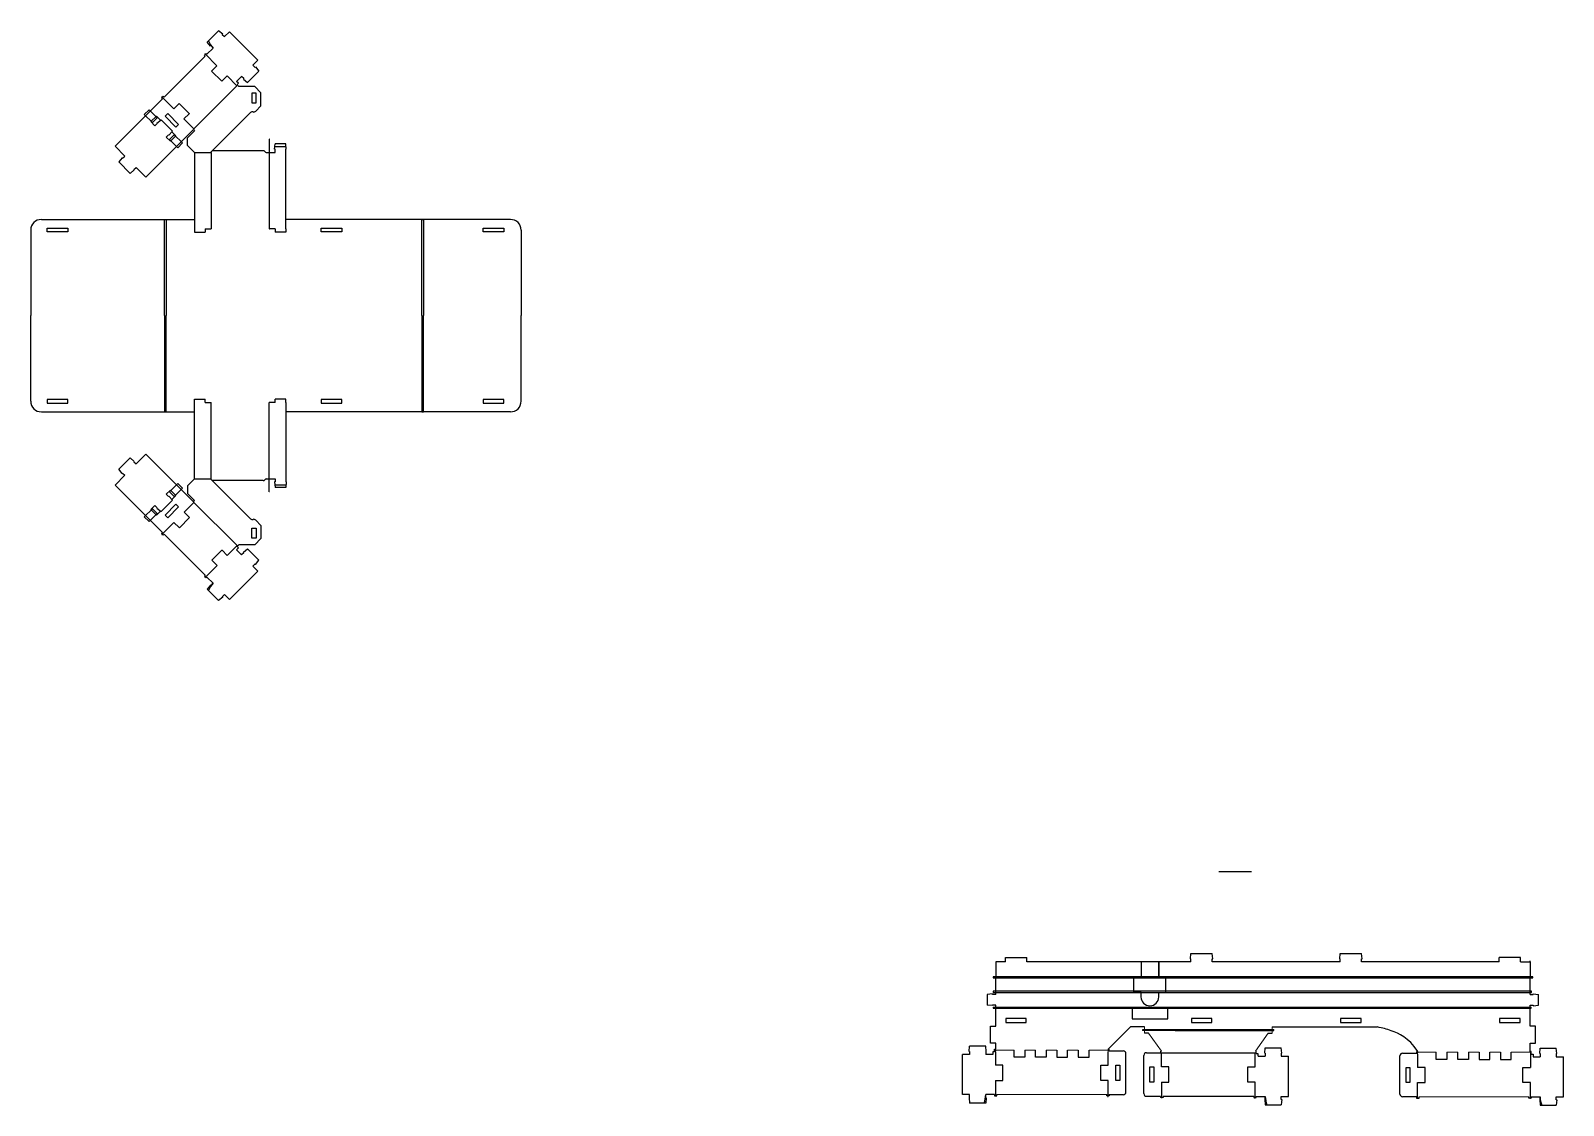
# Model space of a CAD drawing. Header units: inches. Extents: x 1422.9 to 1482.5, y 123.1 to 197.2.
# Drawn here: x 1433.74 to 1450.68, y 185.28 to 197.15 of the extents above; entities that cross this region are included whole.
import ezdxf

# ---------------------------------------------------------------- set-up
doc = ezdxf.new("R2010")
doc.units = ezdxf.units.IN
doc.header["$LTSCALE"] = 0.2
doc.header["$MEASUREMENT"] = 0
doc.layers.add('FLEXURES', color=1, linetype='Continuous')
doc.layers.add('OUTLINES', color=250, linetype='Continuous')

msp = doc.modelspace()

# ---------------------------------------------------------------- linework, layer by layer
at = {"layer": 'FLEXURES'}
for p, q in [((1435.668, 196.897), (1435.664, 196.892)), ((1435.8, 196.764), (1435.668, 196.897)), ((1435.908, 196.43), (1436.021, 196.543)), ((1436.021, 196.543), (1435.911, 196.653)), ((1435.196, 196.425), (1435.191, 196.421)), ((1435.324, 196.288), (1435.191, 196.421)), ((1435.658, 196.18), (1435.908, 196.43)), ((1435.741, 196.263), (1435.825, 196.347)), ((1434.997, 196.226), (1435.05, 196.278)), ((1435.088, 196.136), (1434.997, 196.226)), ((1435.05, 196.278), (1435.14, 196.188)), ((1435.14, 196.188), (1435.088, 196.136)), ((1435.435, 196.176), (1435.545, 196.067)), ((1435.327, 196), (1435.275, 195.948)), ((1435.418, 195.91), (1435.327, 196)), ((1435.275, 195.948), (1435.366, 195.857)), ((1435.366, 195.857), (1435.418, 195.91)), ((1436.377, 195.951), (1436.377, 194.96)), ((1436.38, 195.951), (1436.377, 195.951)), ((1435.553, 195.805), (1435.736, 195.805)), ((1435.736, 195.805), (1435.736, 194.96)), ((1435.221, 194.002), (1435.221, 195.065)), ((1435.221, 195.065), (1435.239, 195.065)), ((1435.239, 195.065), (1435.239, 194.002)), ((1438.066, 194.002), (1438.066, 195.065)), ((1438.066, 195.065), (1438.083, 195.065)), ((1438.083, 195.065), (1438.083, 194.002)), ((1435.733, 194.96), (1435.736, 194.96)), ((1436.377, 194.96), (1436.38, 194.96)), ((1435.221, 194.002), (1435.221, 192.939)), ((1435.239, 192.939), (1435.239, 194.002)), ((1438.066, 194.002), (1438.066, 192.939)), ((1438.083, 192.939), (1438.083, 194.002)), ((1435.733, 193.044), (1435.736, 193.044)), ((1435.736, 192.199), (1435.736, 193.044)), ((1436.377, 192.054), (1436.377, 193.044)), ((1436.377, 193.044), (1436.38, 193.044)), ((1435.221, 192.939), (1435.239, 192.939)), ((1438.066, 192.939), (1438.083, 192.939)), ((1435.275, 192.056), (1435.366, 192.147)), ((1435.366, 192.147), (1435.418, 192.094)), ((1435.553, 192.199), (1435.736, 192.199)), ((1435.327, 192.004), (1435.275, 192.056)), ((1435.418, 192.094), (1435.327, 192.004)), ((1435.546, 191.939), (1435.437, 191.829)), ((1436.023, 191.463), (1435.546, 191.939)), ((1436.38, 192.054), (1436.377, 192.054)), ((1435.088, 191.868), (1434.997, 191.778)), ((1434.997, 191.778), (1435.05, 191.726)), ((1435.05, 191.726), (1435.14, 191.817)), ((1435.14, 191.817), (1435.088, 191.868)), ((1435.325, 191.718), (1435.191, 191.583)), ((1435.196, 191.579), (1435.191, 191.583)), ((1436.023, 191.463), (1435.913, 191.353)), ((1435.668, 191.108), (1435.664, 191.112)), ((1435.802, 191.242), (1435.668, 191.108)), ((1446.874, 187.858), (1447.235, 187.858)), ((1450.343, 186.696), (1444.378, 186.696)), ((1444.378, 186.696), (1444.378, 186.684)), ((1444.378, 186.684), (1450.343, 186.684)), ((1450.343, 186.684), (1450.343, 186.696)), ((1444.378, 186.538), (1444.378, 186.524)), ((1450.328, 186.538), (1444.378, 186.538)), ((1444.378, 186.524), (1450.328, 186.524)), ((1450.328, 186.524), (1450.328, 186.538)), ((1444.378, 186.36), (1444.378, 186.348)), ((1444.378, 186.36), (1450.326, 186.36)), ((1444.378, 186.348), (1450.326, 186.348)), ((1450.326, 186.348), (1450.326, 186.36)), ((1446.389, 186.109), (1446.029, 186.109)), ((1446.029, 186.109), (1446.029, 186.104)), ((1446.389, 186.104), (1446.029, 186.104)), ((1447.481, 186.109), (1446.389, 186.109)), ((1446.389, 186.104), (1447.481, 186.104)), ((1447.481, 186.104), (1447.481, 186.113)), ((1447.481, 186.104), (1447.481, 186.109)), ((1444.404, 185.886), (1444.411, 185.886)), ((1444.404, 185.866), (1444.404, 185.719)), ((1445.651, 185.886), (1445.644, 185.886)), ((1445.651, 185.719), (1445.651, 185.866)), ((1446.24, 185.7), (1446.24, 185.856)), ((1446.24, 185.856), (1447.275, 185.856)), ((1446.913, 185.856), (1447.275, 185.856)), ((1447.275, 185.7), (1447.275, 185.856)), ((1449.07, 185.862), (1449.076, 185.862)), ((1449.07, 185.843), (1449.07, 185.695)), ((1450.316, 185.862), (1450.31, 185.862)), ((1450.316, 185.843), (1450.316, 185.695)), ((1444.404, 185.551), (1444.404, 185.379)), ((1445.651, 185.375), (1445.651, 185.551)), ((1446.24, 185.533), (1446.24, 185.354)), ((1447.275, 185.357), (1447.275, 185.533)), ((1449.07, 185.353), (1449.07, 185.528)), ((1450.316, 185.354), (1450.316, 185.528)), ((1444.411, 185.379), (1444.404, 185.379)), ((1445.644, 185.375), (1445.651, 185.375)), ((1447.268, 185.357), (1447.275, 185.357)), ((1449.076, 185.353), (1449.07, 185.353)), ((1450.31, 185.354), (1450.316, 185.354))]:
    msp.add_line(p, q, dxfattribs=at)
at = {"layer": 'FLEXURES', "color": 1}
msp.add_line((1435.658, 196.18), (1435.545, 196.067), dxfattribs=at)
at = {"layer": 'FLEXURES', "lineweight": 0}
for p, q in [((1444.611, 185.886), (1444.404, 185.886)), ((1444.404, 185.886), (1444.404, 185.866)), ((1444.847, 185.886), (1444.729, 185.886)), ((1445.083, 185.886), (1444.965, 185.886)), ((1445.32, 185.886), (1445.202, 185.886)), ((1445.651, 185.886), (1445.438, 185.886)), ((1445.651, 185.866), (1445.651, 185.886)), ((1449.07, 185.843), (1449.07, 185.862)), ((1449.07, 185.862), (1449.276, 185.862)), ((1449.394, 185.862), (1449.513, 185.862)), ((1449.631, 185.862), (1449.749, 185.862)), ((1449.867, 185.862), (1449.985, 185.862)), ((1450.103, 185.862), (1450.316, 185.862)), ((1450.316, 185.862), (1450.316, 185.843))]:
    msp.add_line(p, q, dxfattribs=at)
at = {"layer": 'OUTLINES'}
for p, q in [((1435.692, 197.026), (1435.817, 197.151)), ((1435.73, 196.98), (1435.692, 197.026)), ((1435.863, 197.114), (1435.817, 197.151)), ((1435.859, 197.11), (1435.863, 197.114)), ((1435.859, 197.11), (1435.884, 197.085)), ((1435.884, 197.085), (1435.94, 197.14)), ((1435.94, 197.14), (1436.253, 196.827)), ((1435.444, 196.644), (1435.67, 196.871)), ((1435.661, 196.881), (1435.679, 196.9)), ((1435.67, 196.871), (1435.661, 196.881)), ((1435.679, 196.9), (1435.689, 196.89)), ((1435.689, 196.89), (1435.759, 196.959)), ((1435.734, 196.984), (1435.73, 196.98)), ((1435.734, 196.984), (1435.759, 196.959)), ((1435.744, 196.708), (1435.741, 196.705)), ((1435.741, 196.705), (1435.853, 196.594)), ((1435.744, 196.708), (1435.8, 196.764)), ((1436.139, 196.579), (1436.264, 196.705)), ((1436.197, 196.771), (1436.253, 196.827)), ((1436.222, 196.746), (1436.197, 196.771)), ((1436.222, 196.746), (1436.226, 196.751)), ((1436.226, 196.751), (1436.264, 196.705)), ((1435.217, 196.418), (1435.444, 196.644)), ((1435.853, 196.594), (1435.856, 196.597)), ((1435.911, 196.653), (1435.856, 196.597)), ((1436.016, 196.59), (1436.072, 196.646)), ((1436.037, 196.57), (1436.016, 196.59)), ((1436.022, 196.555), (1436.037, 196.57)), ((1436.022, 196.554), (1436.042, 196.534)), ((1436.218, 196.534), (1436.042, 196.534)), ((1436.097, 196.621), (1436.072, 196.646)), ((1436.097, 196.621), (1436.093, 196.617)), ((1436.093, 196.617), (1436.139, 196.579)), ((1436.286, 196.466), (1436.218, 196.534)), ((1435.198, 196.399), (1434.673, 195.874)), ((1435.188, 196.409), (1435.207, 196.428)), ((1435.198, 196.399), (1435.188, 196.409)), ((1435.207, 196.428), (1435.217, 196.418)), ((1435.38, 196.343), (1435.324, 196.288)), ((1435.38, 196.343), (1435.382, 196.346)), ((1435.382, 196.346), (1435.494, 196.235)), ((1436.233, 196.461), (1436.186, 196.461)), ((1436.186, 196.461), (1436.186, 196.353)), ((1436.186, 196.353), (1436.233, 196.353)), ((1436.233, 196.353), (1436.233, 196.461)), ((1436.286, 196.319), (1436.286, 196.466)), ((1435.07, 196.146), (1435.13, 196.206)), ((1435.13, 196.206), (1435.175, 196.161)), ((1435.136, 196.13), (1435.182, 196.167)), ((1435.182, 196.167), (1435.307, 196.042)), ((1435.226, 196.205), (1435.256, 196.235)), ((1435.345, 196.086), (1435.226, 196.205)), ((1435.256, 196.235), (1435.375, 196.116)), ((1435.435, 196.176), (1435.491, 196.232)), ((1435.494, 196.235), (1435.491, 196.232)), ((1435.73, 195.805), (1436.171, 196.246)), ((1436.213, 196.246), (1436.213, 196.246)), ((1436.228, 196.261), (1436.286, 196.319)), ((1435.54, 196.059), (1435.013, 195.533)), ((1435.115, 196.1), (1435.07, 196.146)), ((1435.14, 196.125), (1435.115, 196.1)), ((1435.14, 196.125), (1435.136, 196.13)), ((1435.265, 196), (1435.24, 195.975)), ((1435.265, 196), (1435.269, 195.996)), ((1435.269, 195.996), (1435.307, 196.042)), ((1435.346, 195.99), (1435.301, 196.035)), ((1435.375, 196.116), (1435.345, 196.086)), ((1435.553, 196.046), (1435.475, 195.967)), ((1435.54, 196.059), (1435.553, 196.046)), ((1434.78, 195.766), (1434.673, 195.874)), ((1435.24, 195.975), (1435.285, 195.93)), ((1435.285, 195.93), (1435.346, 195.99)), ((1435.475, 195.884), (1435.475, 195.967)), ((1435.553, 195.805), (1435.475, 195.884)), ((1436.311, 195.825), (1435.75, 195.825)), ((1436.326, 195.825), (1436.326, 195.825)), ((1436.436, 195.841), (1436.442, 195.9)), ((1436.442, 195.841), (1436.436, 195.841)), ((1436.439, 195.87), (1436.563, 195.87)), ((1436.56, 195.9), (1436.442, 195.9)), ((1436.442, 195.805), (1436.442, 195.841)), ((1436.566, 195.841), (1436.56, 195.9)), ((1436.56, 195.805), (1436.56, 195.841)), ((1436.56, 195.841), (1436.566, 195.841)), ((1434.751, 195.746), (1434.714, 195.7)), ((1434.714, 195.7), (1434.839, 195.574)), ((1434.755, 195.741), (1434.751, 195.746)), ((1434.755, 195.741), (1434.78, 195.766)), ((1435.553, 195.805), (1435.553, 194.96)), ((1436.345, 195.805), (1436.353, 195.805)), ((1436.353, 195.805), (1436.377, 195.805)), ((1436.377, 195.805), (1436.442, 195.805)), ((1436.56, 194.96), (1436.56, 195.805)), ((1434.885, 195.612), (1434.839, 195.574)), ((1434.881, 195.616), (1434.906, 195.641)), ((1434.881, 195.616), (1434.885, 195.612)), ((1434.906, 195.641), (1435.013, 195.533)), ((1433.859, 195.065), (1435.23, 195.065)), ((1435.23, 195.065), (1435.553, 195.065)), ((1438.074, 195.065), (1436.56, 195.065)), ((1439.044, 195.065), (1438.074, 195.065)), ((1433.741, 194.947), (1433.741, 194.002)), ((1433.925, 194.927), (1433.925, 194.97)), ((1433.925, 194.97), (1434.151, 194.97)), ((1434.151, 194.927), (1433.925, 194.927)), ((1434.151, 194.97), (1434.151, 194.927)), ((1435.553, 194.96), (1435.553, 194.925)), ((1435.553, 194.925), (1435.671, 194.925)), ((1435.671, 194.96), (1435.736, 194.96)), ((1435.671, 194.96), (1435.671, 194.925)), ((1436.442, 194.96), (1436.377, 194.96)), ((1436.442, 194.96), (1436.442, 194.925)), ((1436.56, 194.925), (1436.442, 194.925)), ((1436.56, 194.96), (1436.56, 194.925)), ((1436.953, 194.927), (1436.953, 194.97)), ((1436.953, 194.97), (1437.18, 194.97)), ((1437.18, 194.927), (1436.953, 194.927)), ((1437.18, 194.97), (1437.18, 194.927)), ((1438.743, 194.927), (1438.743, 194.97)), ((1438.743, 194.97), (1438.969, 194.97)), ((1438.969, 194.927), (1438.743, 194.927)), ((1438.969, 194.97), (1438.969, 194.927)), ((1439.162, 194.947), (1439.162, 194.002)), ((1433.741, 193.057), (1433.741, 194.002)), ((1439.162, 193.057), (1439.162, 194.002)), ((1433.925, 193.077), (1433.925, 193.035)), ((1434.151, 193.077), (1433.925, 193.077)), ((1433.925, 193.035), (1434.151, 193.035)), ((1434.151, 193.035), (1434.151, 193.077)), ((1435.553, 193.044), (1435.553, 193.079)), ((1435.553, 193.079), (1435.671, 193.079)), ((1435.553, 192.199), (1435.553, 193.044)), ((1435.671, 193.044), (1435.671, 193.079)), ((1435.671, 193.044), (1435.736, 193.044)), ((1436.442, 193.044), (1436.377, 193.044)), ((1436.442, 193.044), (1436.442, 193.079)), ((1436.56, 193.079), (1436.442, 193.079)), ((1436.56, 193.044), (1436.56, 193.079)), ((1436.56, 193.044), (1436.56, 192.199)), ((1436.953, 193.077), (1436.953, 193.035)), ((1437.18, 193.077), (1436.953, 193.077)), ((1436.953, 193.035), (1437.18, 193.035)), ((1437.18, 193.035), (1437.18, 193.077)), ((1438.743, 193.077), (1438.743, 193.035)), ((1438.969, 193.077), (1438.743, 193.077)), ((1438.743, 193.035), (1438.969, 193.035)), ((1438.969, 193.035), (1438.969, 193.077)), ((1433.859, 192.939), (1435.23, 192.939)), ((1435.23, 192.939), (1435.553, 192.939)), ((1438.074, 192.939), (1436.56, 192.939)), ((1439.044, 192.939), (1438.074, 192.939)), ((1434.906, 192.363), (1435.013, 192.471)), ((1435.408, 192.077), (1435.013, 192.471)), ((1434.714, 192.304), (1434.839, 192.43)), ((1434.751, 192.259), (1434.714, 192.304)), ((1434.885, 192.392), (1434.839, 192.43)), ((1434.881, 192.388), (1434.885, 192.392)), ((1434.881, 192.388), (1434.906, 192.363)), ((1434.78, 192.238), (1434.673, 192.13)), ((1435.198, 191.605), (1434.673, 192.13)), ((1434.755, 192.263), (1434.751, 192.259)), ((1434.755, 192.263), (1434.78, 192.238)), ((1435.553, 192.199), (1435.475, 192.12)), ((1435.475, 192.12), (1435.475, 192.037)), ((1435.73, 192.199), (1436.171, 191.758)), ((1436.311, 192.179), (1435.75, 192.179)), ((1436.326, 192.179), (1436.326, 192.179)), ((1436.345, 192.199), (1436.353, 192.199)), ((1436.353, 192.199), (1436.377, 192.199)), ((1436.377, 192.199), (1436.442, 192.199)), ((1436.442, 192.164), (1436.436, 192.164)), ((1436.436, 192.164), (1436.442, 192.104)), ((1436.439, 192.134), (1436.563, 192.134)), ((1436.442, 192.199), (1436.442, 192.164)), ((1436.56, 192.104), (1436.442, 192.104)), ((1436.56, 192.199), (1436.56, 192.164)), ((1436.56, 192.164), (1436.566, 192.164)), ((1436.566, 192.164), (1436.56, 192.104)), ((1435.182, 191.837), (1435.307, 191.962)), ((1435.24, 192.029), (1435.285, 192.074)), ((1435.265, 192.004), (1435.24, 192.029)), ((1435.265, 192.004), (1435.269, 192.008)), ((1435.269, 192.008), (1435.307, 191.962)), ((1435.285, 192.074), (1435.346, 192.014)), ((1435.346, 192.014), (1435.301, 191.969)), ((1435.408, 192.077), (1435.54, 191.945)), ((1435.553, 191.958), (1435.475, 192.037)), ((1435.54, 191.945), (1435.553, 191.958)), ((1435.115, 191.904), (1435.07, 191.859)), ((1435.07, 191.859), (1435.13, 191.798)), ((1435.14, 191.879), (1435.115, 191.904)), ((1435.13, 191.798), (1435.175, 191.843)), ((1435.14, 191.879), (1435.136, 191.875)), ((1435.136, 191.875), (1435.182, 191.837)), ((1435.345, 191.918), (1435.226, 191.799)), ((1435.226, 191.799), (1435.256, 191.769)), ((1435.256, 191.769), (1435.375, 191.888)), ((1435.375, 191.888), (1435.345, 191.918)), ((1435.495, 191.771), (1435.384, 191.659)), ((1435.437, 191.829), (1435.492, 191.774)), ((1435.492, 191.774), (1435.495, 191.771)), ((1435.198, 191.605), (1435.188, 191.595)), ((1435.188, 191.595), (1435.207, 191.576)), ((1435.381, 191.662), (1435.325, 191.718)), ((1435.384, 191.659), (1435.381, 191.662)), ((1436.186, 191.543), (1436.186, 191.652)), ((1436.186, 191.652), (1436.233, 191.652)), ((1436.213, 191.758), (1436.213, 191.758)), ((1436.228, 191.743), (1436.286, 191.685)), ((1436.233, 191.652), (1436.233, 191.543)), ((1436.286, 191.685), (1436.286, 191.538)), ((1435.207, 191.576), (1435.217, 191.586)), ((1435.217, 191.586), (1435.444, 191.36)), ((1436.037, 191.435), (1436.016, 191.414)), ((1436.022, 191.45), (1436.042, 191.47)), ((1436.022, 191.45), (1436.037, 191.435)), ((1436.218, 191.47), (1436.042, 191.47)), ((1436.093, 191.387), (1436.139, 191.425)), ((1436.139, 191.425), (1436.264, 191.299)), ((1436.233, 191.543), (1436.186, 191.543)), ((1436.286, 191.538), (1436.218, 191.47)), ((1435.444, 191.36), (1435.67, 191.133)), ((1435.744, 191.3), (1435.855, 191.412)), ((1435.746, 191.297), (1435.744, 191.3)), ((1435.746, 191.297), (1435.802, 191.242)), ((1435.855, 191.412), (1435.858, 191.409)), ((1435.913, 191.353), (1435.858, 191.409)), ((1436.016, 191.414), (1436.072, 191.358)), ((1436.097, 191.383), (1436.072, 191.358)), ((1436.097, 191.383), (1436.093, 191.387)), ((1436.222, 191.258), (1436.197, 191.233)), ((1436.222, 191.258), (1436.226, 191.254)), ((1436.226, 191.254), (1436.264, 191.299)), ((1435.67, 191.133), (1435.661, 191.123)), ((1435.661, 191.123), (1435.679, 191.105)), ((1435.679, 191.105), (1435.689, 191.114)), ((1435.689, 191.114), (1435.759, 191.045)), ((1435.94, 190.864), (1436.253, 191.177)), ((1436.197, 191.233), (1436.253, 191.177)), ((1435.73, 191.024), (1435.692, 190.978)), ((1435.692, 190.978), (1435.817, 190.853)), ((1435.734, 191.02), (1435.73, 191.024)), ((1435.734, 191.02), (1435.759, 191.045)), ((1435.859, 190.895), (1435.884, 190.92)), ((1435.884, 190.92), (1435.94, 190.864)), ((1435.863, 190.89), (1435.817, 190.853)), ((1435.859, 190.895), (1435.863, 190.89)), ((1444.407, 186.861), (1444.407, 186.696)), ((1444.514, 186.861), (1444.407, 186.861)), ((1444.514, 186.861), (1444.514, 186.908)), ((1444.514, 186.908), (1444.75, 186.908)), ((1444.75, 186.861), (1444.75, 186.908)), ((1446.013, 186.861), (1444.75, 186.861)), ((1446.209, 186.861), (1446.013, 186.861)), ((1446.013, 186.861), (1446.013, 186.696)), ((1446.565, 186.861), (1446.209, 186.861)), ((1446.209, 186.696), (1446.209, 186.861)), ((1446.209, 186.861), (1446.209, 186.696)), ((1446.559, 186.896), (1446.565, 186.955)), ((1446.565, 186.896), (1446.559, 186.896)), ((1446.565, 186.861), (1446.559, 186.861)), ((1446.565, 186.861), (1446.559, 186.861)), ((1446.565, 186.955), (1446.801, 186.955)), ((1446.565, 186.861), (1446.565, 186.896)), ((1446.807, 186.896), (1446.801, 186.955)), ((1446.801, 186.861), (1446.801, 186.896)), ((1446.801, 186.896), (1446.807, 186.896)), ((1448.209, 186.896), (1448.215, 186.955)), ((1448.215, 186.896), (1448.209, 186.896)), ((1448.215, 186.955), (1448.451, 186.955)), ((1448.215, 186.861), (1448.215, 186.896)), ((1448.457, 186.896), (1448.451, 186.955)), ((1448.451, 186.861), (1448.451, 186.896)), ((1448.451, 186.896), (1448.457, 186.896)), ((1448.848, 186.861), (1448.451, 186.861)), ((1449.97, 186.861), (1448.848, 186.861)), ((1449.97, 186.861), (1449.97, 186.908)), ((1450.207, 186.908), (1449.97, 186.908)), ((1450.207, 186.861), (1450.207, 186.908)), ((1450.207, 186.861), (1450.313, 186.861)), ((1450.313, 186.861), (1450.313, 186.871)), ((1450.313, 186.861), (1450.313, 186.69)), ((1444.407, 186.69), (1444.407, 186.696)), ((1444.407, 186.531), (1444.407, 186.69)), ((1445.934, 186.524), (1445.934, 186.696)), ((1445.934, 186.696), (1446.013, 186.696)), ((1446.288, 186.696), (1446.209, 186.696)), ((1446.288, 186.524), (1446.288, 186.696)), ((1450.313, 186.531), (1450.313, 186.69)), ((1444.372, 186.508), (1444.313, 186.502)), ((1444.372, 186.502), (1444.372, 186.508)), ((1444.407, 186.502), (1444.407, 186.531)), ((1446.013, 186.524), (1445.934, 186.524)), ((1446.013, 186.474), (1446.013, 186.524)), ((1446.209, 186.474), (1446.209, 186.524)), ((1446.209, 186.524), (1446.288, 186.524)), ((1450.313, 186.502), (1450.313, 186.531)), ((1444.313, 186.502), (1444.313, 186.384)), ((1444.372, 186.378), (1444.313, 186.384)), ((1444.407, 186.502), (1444.372, 186.502)), ((1444.407, 186.384), (1444.372, 186.384)), ((1444.372, 186.384), (1444.372, 186.378)), ((1444.407, 186.354), (1444.407, 186.384)), ((1444.407, 186.149), (1444.407, 186.354)), ((1446.308, 186.35), (1445.914, 186.35)), ((1445.914, 186.35), (1445.914, 186.232)), ((1446.308, 186.232), (1446.308, 186.35)), ((1450.313, 186.501), (1450.348, 186.501)), ((1450.313, 186.354), (1450.313, 186.384)), ((1450.313, 186.383), (1450.348, 186.383)), ((1450.313, 186.149), (1450.313, 186.354)), ((1450.348, 186.501), (1450.348, 186.507)), ((1450.348, 186.507), (1450.407, 186.501)), ((1450.348, 186.383), (1450.348, 186.377)), ((1450.348, 186.377), (1450.407, 186.383)), ((1450.407, 186.383), (1450.407, 186.501)), ((1444.745, 186.234), (1444.519, 186.234)), ((1444.519, 186.234), (1444.519, 186.191)), ((1444.519, 186.191), (1444.745, 186.191)), ((1444.745, 186.191), (1444.745, 186.234)), ((1445.914, 186.232), (1446.308, 186.232)), ((1446.796, 186.234), (1446.57, 186.234)), ((1446.57, 186.234), (1446.57, 186.191)), ((1446.57, 186.191), (1446.796, 186.191)), ((1446.796, 186.191), (1446.796, 186.234)), ((1448.446, 186.234), (1448.219, 186.234)), ((1448.219, 186.234), (1448.219, 186.191)), ((1448.219, 186.191), (1448.446, 186.191)), ((1448.446, 186.191), (1448.446, 186.234)), ((1450.202, 186.234), (1449.975, 186.234)), ((1449.975, 186.234), (1449.975, 186.191)), ((1449.975, 186.191), (1450.202, 186.191)), ((1450.202, 186.191), (1450.202, 186.234)), ((1444.348, 185.963), (1444.348, 186.149)), ((1444.348, 186.149), (1444.407, 186.149)), ((1445.895, 186.142), (1445.648, 185.895)), ((1446.052, 186.142), (1445.895, 186.142)), ((1446.096, 186.074), (1446.052, 186.074)), ((1447.418, 186.074), (1447.463, 186.074)), ((1447.463, 186.142), (1448.628, 186.142)), ((1450.372, 186.149), (1450.313, 186.149)), ((1450.372, 185.963), (1450.372, 186.149)), ((1444.119, 185.837), (1444.04, 185.837)), ((1444.04, 185.394), (1444.04, 185.837)), ((1444.113, 185.872), (1444.119, 185.931)), ((1444.119, 185.872), (1444.113, 185.872)), ((1444.296, 185.931), (1444.119, 185.931)), ((1444.119, 185.872), (1444.119, 185.837)), ((1444.302, 185.872), (1444.296, 185.931)), ((1444.296, 185.872), (1444.296, 185.837)), ((1444.296, 185.872), (1444.302, 185.872)), ((1444.374, 185.837), (1444.296, 185.837)), ((1444.407, 185.963), (1444.348, 185.963)), ((1444.394, 185.866), (1444.374, 185.866)), ((1444.374, 185.866), (1444.374, 185.837)), ((1444.394, 185.866), (1444.394, 185.895)), ((1444.394, 185.895), (1444.407, 185.895)), ((1444.407, 185.895), (1444.407, 185.963)), ((1444.611, 185.807), (1444.611, 185.886)), ((1444.729, 185.886), (1444.729, 185.807)), ((1444.847, 185.807), (1444.847, 185.886)), ((1444.965, 185.886), (1444.965, 185.807)), ((1445.083, 185.886), (1445.083, 185.807)), ((1445.202, 185.807), (1445.202, 185.886)), ((1445.32, 185.886), (1445.32, 185.807)), ((1445.438, 185.807), (1445.438, 185.886)), ((1445.66, 185.895), (1445.648, 185.895)), ((1445.66, 185.876), (1445.66, 185.895)), ((1445.816, 185.876), (1445.66, 185.876)), ((1445.846, 185.423), (1445.846, 185.847)), ((1446.074, 185.857), (1446.231, 185.857)), ((1446.231, 185.857), (1446.231, 185.876)), ((1446.231, 185.876), (1446.238, 185.876)), ((1447.285, 185.876), (1447.277, 185.876)), ((1447.285, 185.857), (1447.285, 185.876)), ((1447.285, 185.848), (1447.285, 185.876)), ((1447.285, 185.848), (1447.305, 185.848)), ((1447.305, 185.848), (1447.305, 185.818)), ((1447.38, 185.854), (1447.386, 185.913)), ((1447.386, 185.854), (1447.38, 185.854)), ((1447.386, 185.913), (1447.563, 185.913)), ((1447.386, 185.854), (1447.386, 185.818)), ((1447.569, 185.854), (1447.563, 185.913)), ((1447.563, 185.854), (1447.563, 185.818)), ((1447.563, 185.854), (1447.569, 185.854)), ((1448.904, 185.852), (1449.061, 185.852)), ((1449.061, 185.852), (1449.061, 185.871)), ((1449.061, 185.871), (1449.073, 185.871)), ((1449.276, 185.783), (1449.276, 185.862)), ((1449.394, 185.862), (1449.394, 185.783)), ((1449.513, 185.783), (1449.513, 185.862)), ((1449.631, 185.862), (1449.631, 185.783)), ((1449.749, 185.862), (1449.749, 185.783)), ((1449.867, 185.783), (1449.867, 185.862)), ((1449.985, 185.862), (1449.985, 185.783)), ((1450.103, 185.783), (1450.103, 185.862)), ((1450.313, 185.963), (1450.372, 185.963)), ((1450.313, 185.871), (1450.313, 185.963)), ((1450.326, 185.871), (1450.313, 185.871)), ((1450.326, 185.843), (1450.326, 185.871)), ((1450.326, 185.843), (1450.346, 185.843)), ((1450.346, 185.843), (1450.346, 185.813)), ((1450.419, 185.849), (1450.425, 185.908)), ((1450.425, 185.849), (1450.419, 185.849)), ((1450.425, 185.908), (1450.602, 185.908)), ((1450.425, 185.849), (1450.425, 185.813)), ((1450.608, 185.849), (1450.602, 185.908)), ((1450.602, 185.849), (1450.602, 185.813)), ((1450.602, 185.849), (1450.608, 185.849)), ((1444.483, 185.719), (1444.404, 185.719)), ((1444.487, 185.719), (1444.483, 185.719)), ((1444.487, 185.551), (1444.487, 185.719)), ((1444.729, 185.807), (1444.611, 185.807)), ((1444.965, 185.807), (1444.847, 185.807)), ((1445.083, 185.807), (1445.202, 185.807)), ((1445.32, 185.807), (1445.438, 185.807)), ((1445.568, 185.551), (1445.568, 185.719)), ((1445.568, 185.719), (1445.572, 185.719)), ((1445.572, 185.719), (1445.651, 185.719)), ((1445.736, 185.551), (1445.736, 185.719)), ((1445.736, 185.719), (1445.778, 185.719)), ((1445.778, 185.719), (1445.778, 185.551)), ((1446.045, 185.405), (1446.045, 185.828)), ((1446.112, 185.533), (1446.112, 185.7)), ((1446.112, 185.7), (1446.155, 185.7)), ((1446.155, 185.7), (1446.155, 185.533)), ((1446.318, 185.7), (1446.24, 185.7)), ((1446.322, 185.7), (1446.318, 185.7)), ((1446.322, 185.533), (1446.322, 185.7)), ((1447.192, 185.533), (1447.192, 185.7)), ((1447.192, 185.7), (1447.196, 185.7)), ((1447.196, 185.7), (1447.275, 185.7)), ((1447.307, 185.818), (1447.386, 185.818)), ((1447.563, 185.818), (1447.642, 185.818)), ((1447.642, 185.375), (1447.642, 185.818)), ((1448.875, 185.4), (1448.875, 185.823)), ((1448.942, 185.528), (1448.942, 185.695)), ((1448.942, 185.695), (1448.985, 185.695)), ((1448.985, 185.695), (1448.985, 185.528)), ((1449.148, 185.695), (1449.07, 185.695)), ((1449.152, 185.695), (1449.148, 185.695)), ((1449.152, 185.528), (1449.152, 185.695)), ((1449.394, 185.783), (1449.276, 185.783)), ((1449.631, 185.783), (1449.513, 185.783)), ((1449.749, 185.783), (1449.867, 185.783)), ((1449.985, 185.783), (1450.103, 185.783)), ((1450.233, 185.528), (1450.233, 185.695)), ((1450.233, 185.695), (1450.237, 185.695)), ((1450.237, 185.695), (1450.316, 185.695)), ((1450.346, 185.813), (1450.425, 185.813)), ((1450.602, 185.813), (1450.681, 185.813)), ((1450.681, 185.37), (1450.681, 185.813)), ((1444.404, 185.551), (1444.483, 185.551)), ((1444.483, 185.551), (1444.487, 185.551)), ((1445.572, 185.551), (1445.568, 185.551)), ((1445.651, 185.551), (1445.572, 185.551)), ((1445.778, 185.551), (1445.736, 185.551)), ((1446.155, 185.533), (1446.112, 185.533)), ((1446.24, 185.533), (1446.318, 185.533)), ((1446.318, 185.533), (1446.322, 185.533)), ((1447.196, 185.533), (1447.192, 185.533)), ((1447.275, 185.533), (1447.196, 185.533)), ((1448.985, 185.528), (1448.942, 185.528)), ((1449.07, 185.528), (1449.148, 185.528)), ((1449.148, 185.528), (1449.152, 185.528)), ((1450.237, 185.528), (1450.233, 185.528)), ((1450.316, 185.528), (1450.237, 185.528)), ((1444.119, 185.394), (1444.04, 185.394)), ((1444.119, 185.358), (1444.113, 185.358)), ((1444.113, 185.358), (1444.119, 185.299)), ((1444.119, 185.358), (1444.119, 185.394)), ((1444.394, 185.394), (1444.296, 185.394)), ((1444.296, 185.358), (1444.296, 185.394)), ((1444.296, 185.358), (1444.302, 185.358)), ((1444.302, 185.358), (1444.296, 185.299)), ((1444.394, 185.394), (1444.394, 185.38)), ((1444.394, 185.38), (1444.421, 185.38)), ((1444.421, 185.38), (1444.421, 185.394)), ((1445.634, 185.38), (1445.634, 185.394)), ((1445.661, 185.38), (1445.634, 185.38)), ((1445.661, 185.394), (1445.816, 185.394)), ((1445.661, 185.394), (1445.661, 185.38)), ((1446.229, 185.375), (1446.074, 185.375)), ((1446.229, 185.375), (1446.229, 185.361)), ((1447.258, 185.375), (1447.258, 185.361)), ((1447.258, 185.361), (1447.285, 185.361)), ((1447.285, 185.361), (1447.285, 185.375)), ((1447.287, 185.375), (1447.386, 185.375)), ((1447.386, 185.34), (1447.38, 185.34)), ((1447.38, 185.34), (1447.386, 185.281)), ((1447.386, 185.34), (1447.386, 185.375)), ((1447.563, 185.34), (1447.563, 185.375)), ((1447.563, 185.375), (1447.642, 185.375)), ((1447.563, 185.34), (1447.569, 185.34)), ((1447.569, 185.34), (1447.563, 185.281)), ((1449.059, 185.37), (1448.904, 185.37)), ((1449.059, 185.37), (1449.059, 185.356)), ((1449.059, 185.356), (1449.086, 185.356)), ((1449.086, 185.356), (1449.086, 185.37)), ((1450.3, 185.356), (1450.3, 185.37)), ((1450.326, 185.356), (1450.3, 185.356)), ((1450.326, 185.37), (1450.326, 185.356)), ((1450.326, 185.37), (1450.425, 185.37)), ((1450.425, 185.335), (1450.419, 185.335)), ((1450.419, 185.335), (1450.425, 185.276)), ((1450.425, 185.335), (1450.425, 185.37)), ((1450.602, 185.335), (1450.602, 185.37)), ((1450.602, 185.37), (1450.681, 185.37)), ((1450.602, 185.335), (1450.608, 185.335)), ((1450.608, 185.335), (1450.602, 185.276)), ((1444.296, 185.299), (1444.119, 185.299)), ((1447.386, 185.281), (1447.563, 185.281)), ((1450.425, 185.276), (1450.602, 185.276))]:
    msp.add_line(p, q, dxfattribs=at)
at = {"layer": 'OUTLINES', "linetype": 'Continuous', "lineweight": 0}
for p, q in [((1446.052, 186.074), (1446.052, 186.142)), ((1447.463, 186.074), (1447.463, 186.142))]:
    msp.add_line(p, q, dxfattribs=at)
at = {"layer": 'OUTLINES', "lineweight": 0}
for p, q in [((1446.238, 185.876), (1446.096, 186.074)), ((1447.277, 185.876), (1447.418, 186.074)), ((1445.634, 185.394), (1444.421, 185.394)), ((1450.3, 185.37), (1449.086, 185.37))]:
    msp.add_line(p, q, dxfattribs=at)
at = {"layer": 'OUTLINES'}
for points in [[(1448.215, 186.861), (1448.209, 186.861), (1447.978, 186.861), (1446.801, 186.861)], [(1447.258, 185.375), (1446.618, 185.375), (1446.256, 185.375), (1446.256, 185.361), (1446.229, 185.361)]]:
    msp.add_lwpolyline(points, dxfattribs=at)
for centre, radius, start, end in [((1435.94, 197.14), 0.256, 203.3318, 225), ((1436.192, 196.225), 0.0295, 75, 135), ((1436.207, 196.282), 0.0295, 255, 315), ((1436.311, 195.805), 0.0197, 30, 90), ((1436.345, 195.825), 0.0197, 210, 270), ((1433.859, 194.947), 0.118, 90, 180), ((1439.044, 194.947), 0.118, 360, 90), ((1433.859, 193.057), 0.118, 180, 270), ((1439.044, 193.057), 0.118, 270, 360), ((1436.311, 192.199), 0.0197, 270, 330), ((1436.345, 192.179), 0.0197, 90, 150), ((1436.192, 191.779), 0.0295, 225, 285), ((1436.207, 191.722), 0.0295, 45, 105), ((1435.94, 190.864), 0.256, 135, 156.6682), ((1446.111, 186.474), 0.0984, 180, 0), ((1445.816, 185.847), 0.0295, 0, 90), ((1446.074, 185.828), 0.0295, 90, 180), ((1448.904, 185.823), 0.0295, 90, 180), ((1444.04, 185.394), 0.256, 338.3318, 0), ((1445.816, 185.423), 0.0295, 270, 0), ((1446.074, 185.405), 0.0295, 180, 270), ((1447.642, 185.375), 0.256, 180, 201.6682), ((1448.904, 185.4), 0.0295, 180, 270), ((1450.681, 185.37), 0.256, 180, 201.6682)]:
    msp.add_arc(centre, radius, start, end, dxfattribs=at)
msp.add_open_spline([(1449.073, 185.871), (1448.963, 186.029), (1448.823, 186.09), (1448.678, 186.131), (1448.628, 186.142)], degree=3, knots=[0.066785, 0.066785, 0.066785, 0.066785, 5.273191, 7.943648, 7.943648, 7.943648, 7.943648], dxfattribs=at)

doc.saveas('drawing.dxf')
